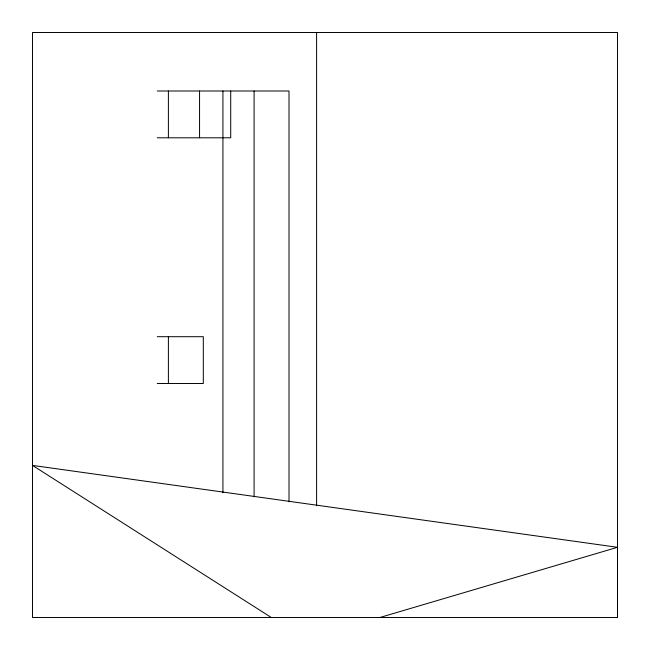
<?xml version="1.0" encoding="UTF-8"?>
<svg xmlns="http://www.w3.org/2000/svg" width="650" height="650" viewBox="0 0 650 650"><rect width="100%" height="100%" fill="white"/><g stroke="black" fill="none" stroke-linecap="round" stroke-linejoin="round"><path stroke-width="0.97" d="M617.5 617.5L617.5 32.5L32.5 32.5L32.5 617.5L617.5 617.5L617.5 547.3L32.5 465.4L271.302 617.5M379.868 617.5L617.5 547.3M157.259 91L289.006 91L289.006 501.849M157.259 137.8L230.717 137.8L230.717 91M157.259 336.7L203.304 336.7L203.304 383.5L157.259 383.5M316.599 32.5L316.599 505.781M254.093 91L254.093 496.779M222.926 91L222.926 492.724M199.558 91L199.558 137.8M168.391 91L168.391 137.8M168.391 336.7L168.391 383.5"/></g></svg>
